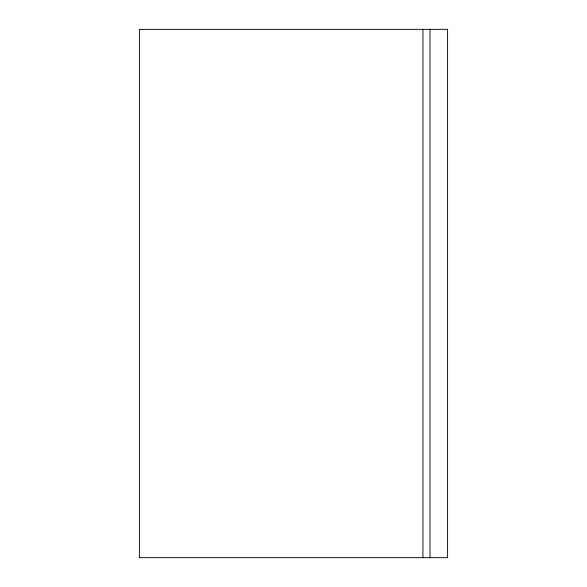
<?xml version="1.0" encoding="UTF-8"?>
<svg xmlns="http://www.w3.org/2000/svg" width="587" height="587" viewBox="0 0 587 587"><rect width="100%" height="100%" fill="white"/><g stroke="black" fill="none" stroke-linecap="round" stroke-linejoin="round"><path stroke-width="0.88" d="M429.978 29.35L429.978 557.65M422.933 29.35L422.933 557.65M447.588 29.35L139.412 29.35L139.412 557.65L447.588 557.65L447.588 29.35"/></g></svg>
